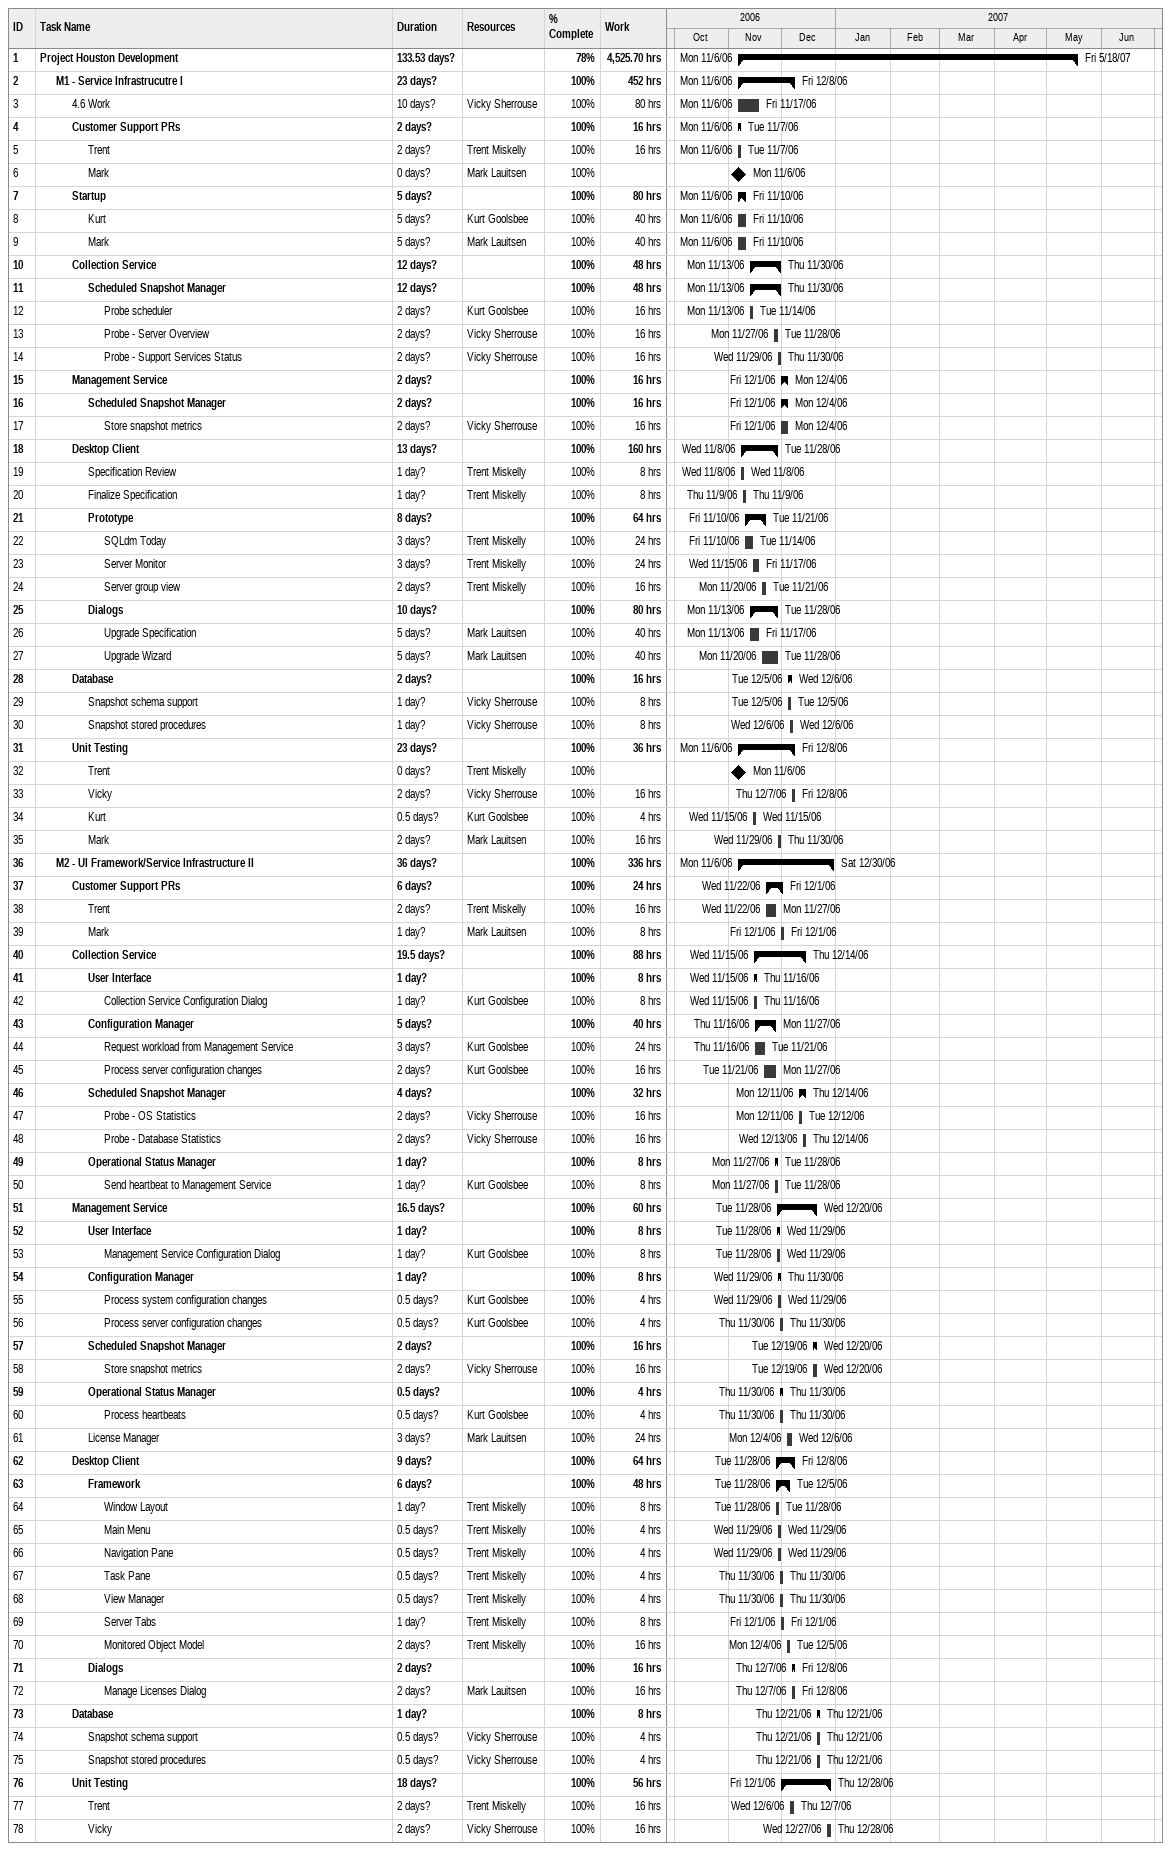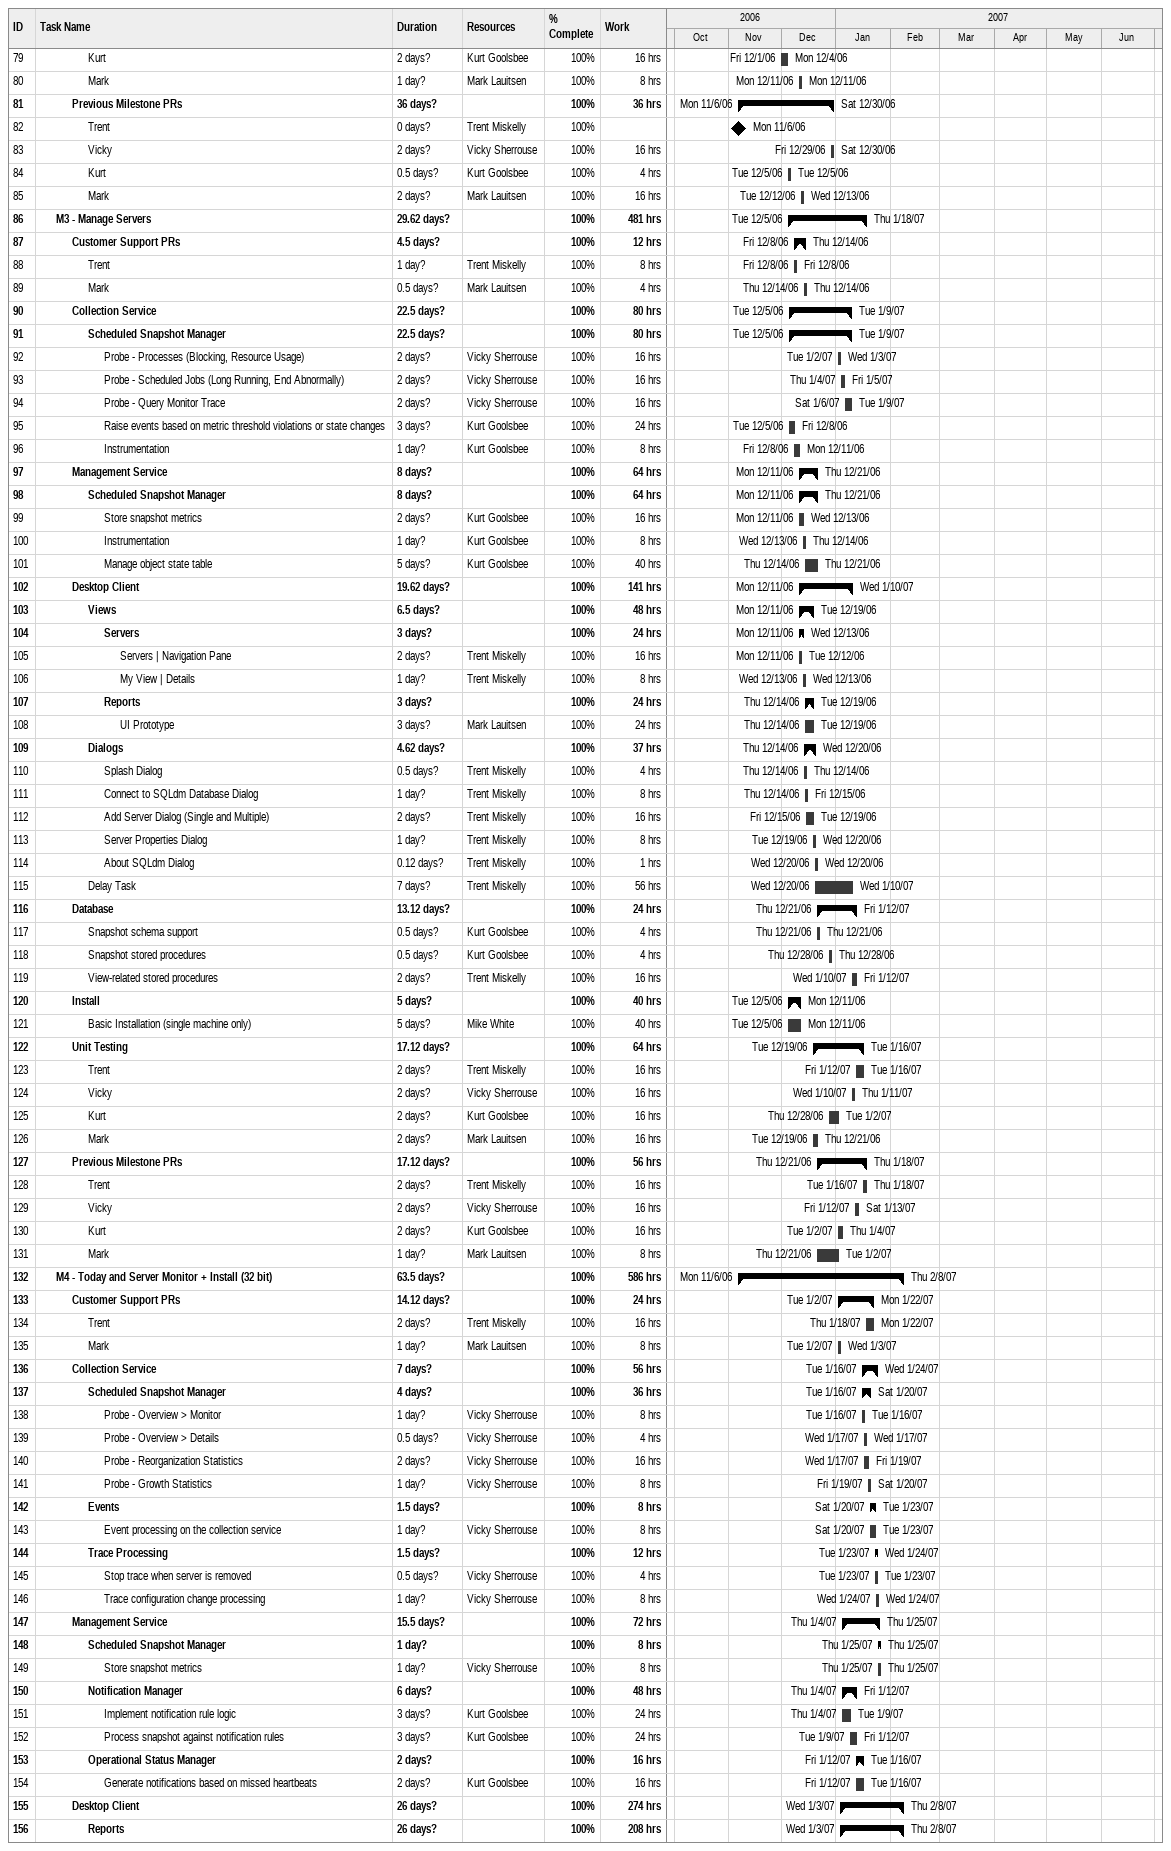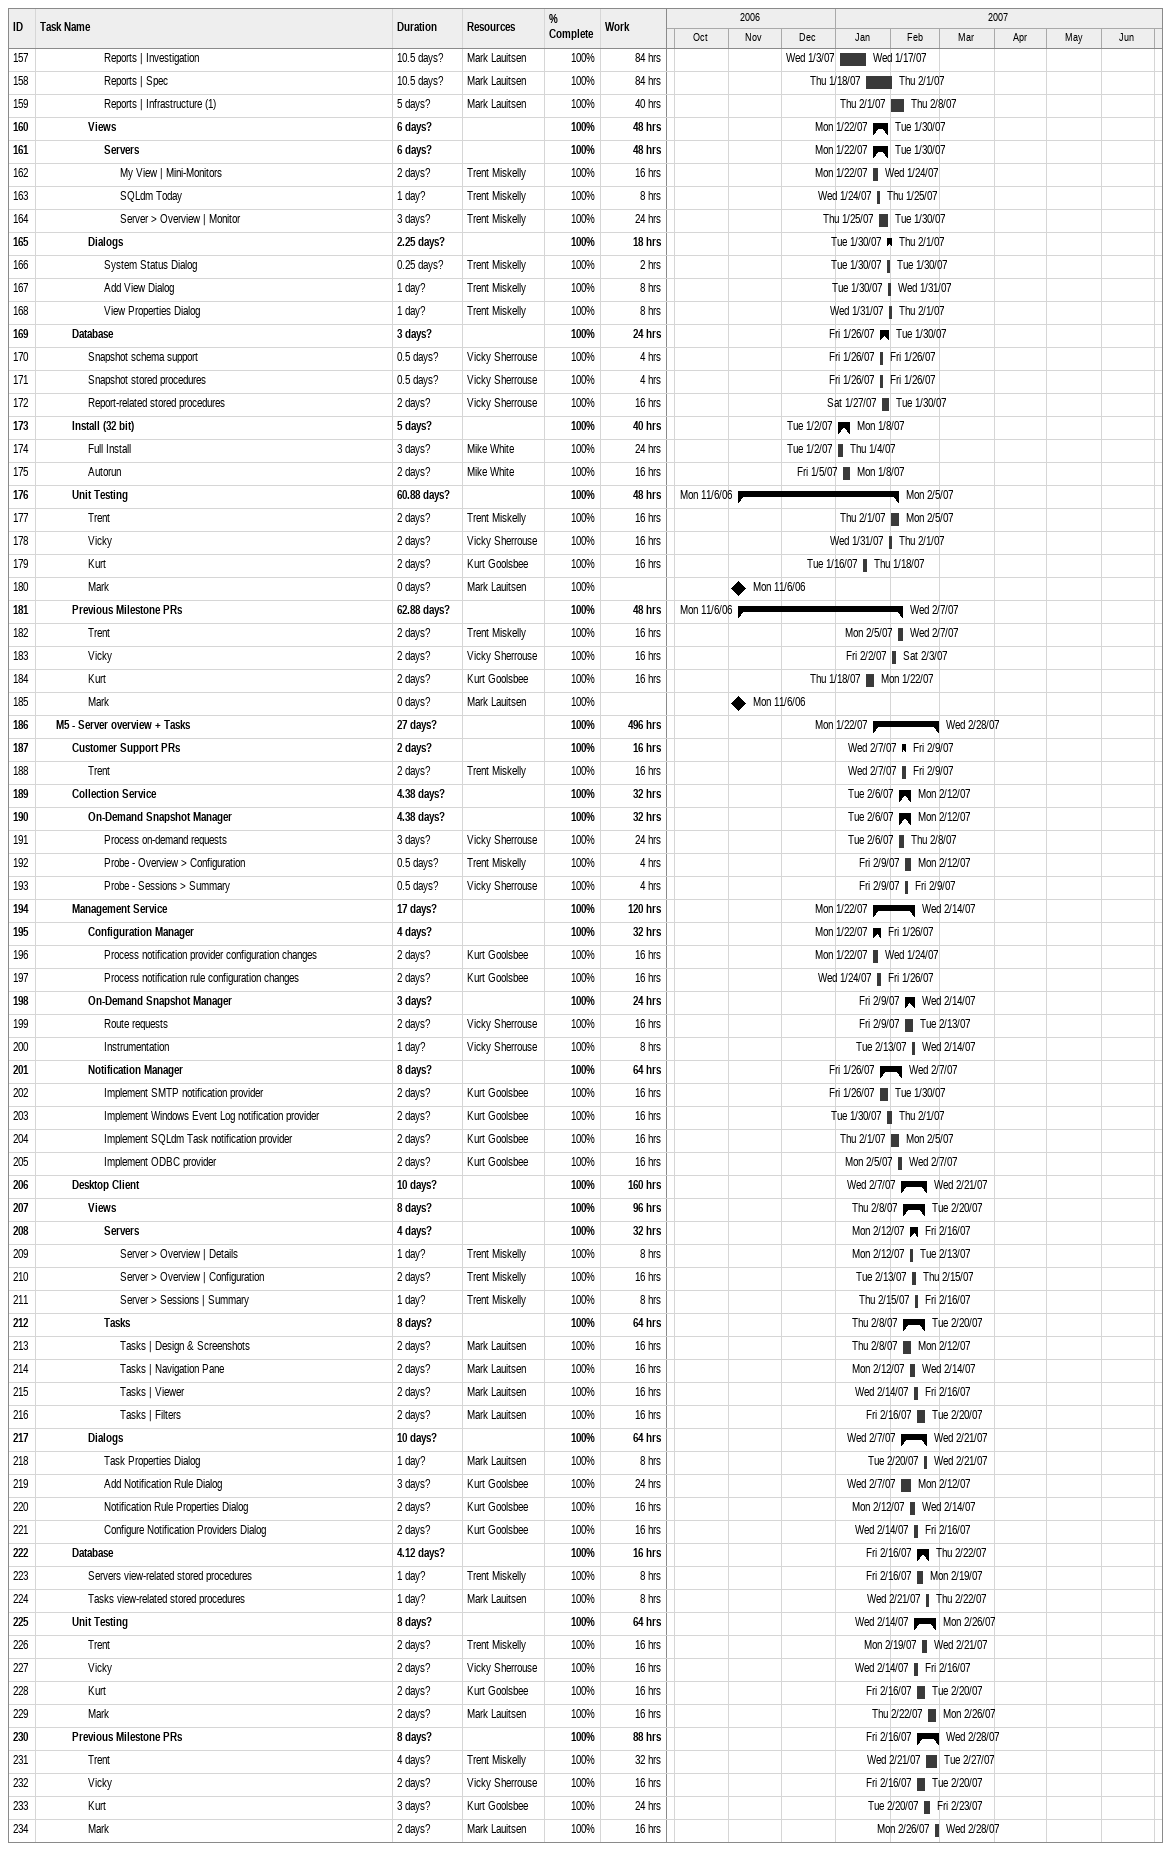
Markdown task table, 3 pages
| ID | Level | Task | Duration | Start | Finish | Resources | % complete | Work (h) |
|---|---|---|---|---|---|---|---|---|
| 1 | 1 | **Project Houston Development** | 133.53d? | 2006-11-06 | 2007-05-18 |  | 78 | 4525.70 |
| 2 | 2 | **M1 - Service Infrastrucutre I** | 23d? | 2006-11-06 | 2006-12-08 |  | 100 | 452 |
| 3 | 3 | 4.6 Work | 10d? | 2006-11-06 | 2006-11-17 | Vicky Sherrouse | 100 | 80 |
| 4 | 3 | **Customer Support PRs** | 2d? | 2006-11-06 | 2006-11-07 |  | 100 | 16 |
| 5 | 4 | Trent | 2d? | 2006-11-06 | 2006-11-07 | Trent Miskelly | 100 | 16 |
| 6 | 4 | Mark | 0d? | 2006-11-06 | 2006-11-06 | Mark Lauitsen | 100 |  |
| 7 | 3 | **Startup** | 5d? | 2006-11-06 | 2006-11-10 |  | 100 | 80 |
| 8 | 4 | Kurt | 5d? | 2006-11-06 | 2006-11-10 | Kurt Goolsbee | 100 | 40 |
| 9 | 4 | Mark | 5d? | 2006-11-06 | 2006-11-10 | Mark Lauitsen | 100 | 40 |
| 10 | 3 | **Collection Service** | 12d? | 2006-11-13 | 2006-11-30 |  | 100 | 48 |
| 11 | 4 | **Scheduled Snapshot Manager** | 12d? | 2006-11-13 | 2006-11-30 |  | 100 | 48 |
| 12 | 5 | Probe scheduler | 2d? | 2006-11-13 | 2006-11-14 | Kurt Goolsbee | 100 | 16 |
| 13 | 5 | Probe - Server Overview | 2d? | 2006-11-27 | 2006-11-28 | Vicky Sherrouse | 100 | 16 |
| 14 | 5 | Probe - Support Services Status | 2d? | 2006-11-29 | 2006-11-30 | Vicky Sherrouse | 100 | 16 |
| 15 | 3 | **Management Service** | 2d? | 2006-12-01 | 2006-12-04 |  | 100 | 16 |
| 16 | 4 | **Scheduled Snapshot Manager** | 2d? | 2006-12-01 | 2006-12-04 |  | 100 | 16 |
| 17 | 5 | Store snapshot metrics | 2d? | 2006-12-01 | 2006-12-04 | Vicky Sherrouse | 100 | 16 |
| 18 | 3 | **Desktop Client** | 13d? | 2006-11-08 | 2006-11-28 |  | 100 | 160 |
| 19 | 4 | Specification Review | 1d? | 2006-11-08 | 2006-11-08 | Trent Miskelly | 100 | 8 |
| 20 | 4 | Finalize Specification | 1d? | 2006-11-09 | 2006-11-09 | Trent Miskelly | 100 | 8 |
| 21 | 4 | **Prototype** | 8d? | 2006-11-10 | 2006-11-21 |  | 100 | 64 |
| 22 | 5 | SQLdm Today | 3d? | 2006-11-10 | 2006-11-14 | Trent Miskelly | 100 | 24 |
| 23 | 5 | Server Monitor | 3d? | 2006-11-15 | 2006-11-17 | Trent Miskelly | 100 | 24 |
| 24 | 5 | Server group view | 2d? | 2006-11-20 | 2006-11-21 | Trent Miskelly | 100 | 16 |
| 25 | 4 | **Dialogs** | 10d? | 2006-11-13 | 2006-11-28 |  | 100 | 80 |
| 26 | 5 | Upgrade Specification | 5d? | 2006-11-13 | 2006-11-17 | Mark Lauitsen | 100 | 40 |
| 27 | 5 | Upgrade Wizard | 5d? | 2006-11-20 | 2006-11-28 | Mark Lauitsen | 100 | 40 |
| 28 | 3 | **Database** | 2d? | 2006-12-05 | 2006-12-06 |  | 100 | 16 |
| 29 | 4 | Snapshot schema support | 1d? | 2006-12-05 | 2006-12-05 | Vicky Sherrouse | 100 | 8 |
| 30 | 4 | Snapshot stored procedures | 1d? | 2006-12-06 | 2006-12-06 | Vicky Sherrouse | 100 | 8 |
| 31 | 3 | **Unit Testing** | 23d? | 2006-11-06 | 2006-12-08 |  | 100 | 36 |
| 32 | 4 | Trent | 0d? | 2006-11-06 | 2006-11-06 | Trent Miskelly | 100 |  |
| 33 | 4 | Vicky | 2d? | 2006-12-07 | 2006-12-08 | Vicky Sherrouse | 100 | 16 |
| 34 | 4 | Kurt | 0.5d? | 2006-11-15 | 2006-11-15 | Kurt Goolsbee | 100 | 4 |
| 35 | 4 | Mark | 2d? | 2006-11-29 | 2006-11-30 | Mark Lauitsen | 100 | 16 |
| 36 | 2 | **M2 - UI Framework/Service Infrastructure II** | 36d? | 2006-11-06 | 2006-12-30 |  | 100 | 336 |
| 37 | 3 | **Customer Support PRs** | 6d? | 2006-11-22 | 2006-12-01 |  | 100 | 24 |
| 38 | 4 | Trent | 2d? | 2006-11-22 | 2006-11-27 | Trent Miskelly | 100 | 16 |
| 39 | 4 | Mark | 1d? | 2006-12-01 | 2006-12-01 | Mark Lauitsen | 100 | 8 |
| 40 | 3 | **Collection Service** | 19.5d? | 2006-11-15 | 2006-12-14 |  | 100 | 88 |
| 41 | 4 | **User Interface** | 1d? | 2006-11-15 | 2006-11-16 |  | 100 | 8 |
| 42 | 5 | Collection Service Configuration Dialog | 1d? | 2006-11-15 | 2006-11-16 | Kurt Goolsbee | 100 | 8 |
| 43 | 4 | **Configuration Manager** | 5d? | 2006-11-16 | 2006-11-27 |  | 100 | 40 |
| 44 | 5 | Request workload from Management Service | 3d? | 2006-11-16 | 2006-11-21 | Kurt Goolsbee | 100 | 24 |
| 45 | 5 | Process server configuration changes | 2d? | 2006-11-21 | 2006-11-27 | Kurt Goolsbee | 100 | 16 |
| 46 | 4 | **Scheduled Snapshot Manager** | 4d? | 2006-12-11 | 2006-12-14 |  | 100 | 32 |
| 47 | 5 | Probe - OS Statistics | 2d? | 2006-12-11 | 2006-12-12 | Vicky Sherrouse | 100 | 16 |
| 48 | 5 | Probe - Database Statistics | 2d? | 2006-12-13 | 2006-12-14 | Vicky Sherrouse | 100 | 16 |
| 49 | 4 | **Operational Status Manager** | 1d? | 2006-11-27 | 2006-11-28 |  | 100 | 8 |
| 50 | 5 | Send heartbeat to Management Service | 1d? | 2006-11-27 | 2006-11-28 | Kurt Goolsbee | 100 | 8 |
| 51 | 3 | **Management Service** | 16.5d? | 2006-11-28 | 2006-12-20 |  | 100 | 60 |
| 52 | 4 | **User Interface** | 1d? | 2006-11-28 | 2006-11-29 |  | 100 | 8 |
| 53 | 5 | Management Service Configuration Dialog | 1d? | 2006-11-28 | 2006-11-29 | Kurt Goolsbee | 100 | 8 |
| 54 | 4 | **Configuration Manager** | 1d? | 2006-11-29 | 2006-11-30 |  | 100 | 8 |
| 55 | 5 | Process system configuration changes | 0.5d? | 2006-11-29 | 2006-11-29 | Kurt Goolsbee | 100 | 4 |
| 56 | 5 | Process server configuration changes | 0.5d? | 2006-11-30 | 2006-11-30 | Kurt Goolsbee | 100 | 4 |
| 57 | 4 | **Scheduled Snapshot Manager** | 2d? | 2006-12-19 | 2006-12-20 |  | 100 | 16 |
| 58 | 5 | Store snapshot metrics | 2d? | 2006-12-19 | 2006-12-20 | Vicky Sherrouse | 100 | 16 |
| 59 | 4 | **Operational Status Manager** | 0.5d? | 2006-11-30 | 2006-11-30 |  | 100 | 4 |
| 60 | 5 | Process heartbeats | 0.5d? | 2006-11-30 | 2006-11-30 | Kurt Goolsbee | 100 | 4 |
| 61 | 4 | License Manager | 3d? | 2006-12-04 | 2006-12-06 | Mark Lauitsen | 100 | 24 |
| 62 | 3 | **Desktop Client** | 9d? | 2006-11-28 | 2006-12-08 |  | 100 | 64 |
| 63 | 4 | **Framework** | 6d? | 2006-11-28 | 2006-12-05 |  | 100 | 48 |
| 64 | 5 | Window Layout | 1d? | 2006-11-28 | 2006-11-28 | Trent Miskelly | 100 | 8 |
| 65 | 5 | Main Menu | 0.5d? | 2006-11-29 | 2006-11-29 | Trent Miskelly | 100 | 4 |
| 66 | 5 | Navigation Pane | 0.5d? | 2006-11-29 | 2006-11-29 | Trent Miskelly | 100 | 4 |
| 67 | 5 | Task Pane | 0.5d? | 2006-11-30 | 2006-11-30 | Trent Miskelly | 100 | 4 |
| 68 | 5 | View Manager | 0.5d? | 2006-11-30 | 2006-11-30 | Trent Miskelly | 100 | 4 |
| 69 | 5 | Server Tabs | 1d? | 2006-12-01 | 2006-12-01 | Trent Miskelly | 100 | 8 |
| 70 | 5 | Monitored Object Model | 2d? | 2006-12-04 | 2006-12-05 | Trent Miskelly | 100 | 16 |
| 71 | 4 | **Dialogs** | 2d? | 2006-12-07 | 2006-12-08 |  | 100 | 16 |
| 72 | 5 | Manage Licenses Dialog | 2d? | 2006-12-07 | 2006-12-08 | Mark Lauitsen | 100 | 16 |
| 73 | 3 | **Database** | 1d? | 2006-12-21 | 2006-12-21 |  | 100 | 8 |
| 74 | 4 | Snapshot schema support | 0.5d? | 2006-12-21 | 2006-12-21 | Vicky Sherrouse | 100 | 4 |
| 75 | 4 | Snapshot stored procedures | 0.5d? | 2006-12-21 | 2006-12-21 | Vicky Sherrouse | 100 | 4 |
| 76 | 3 | **Unit Testing** | 18d? | 2006-12-01 | 2006-12-28 |  | 100 | 56 |
| 77 | 4 | Trent | 2d? | 2006-12-06 | 2006-12-07 | Trent Miskelly | 100 | 16 |
| 78 | 4 | Vicky | 2d? | 2006-12-27 | 2006-12-28 | Vicky Sherrouse | 100 | 16 |
| 79 | 4 | Kurt | 2d? | 2006-12-01 | 2006-12-04 | Kurt Goolsbee | 100 | 16 |
| 80 | 4 | Mark | 1d? | 2006-12-11 | 2006-12-11 | Mark Lauitsen | 100 | 8 |
| 81 | 3 | **Previous Milestone PRs** | 36d? | 2006-11-06 | 2006-12-30 |  | 100 | 36 |
| 82 | 4 | Trent | 0d? | 2006-11-06 | 2006-11-06 | Trent Miskelly | 100 |  |
| 83 | 4 | Vicky | 2d? | 2006-12-29 | 2006-12-30 | Vicky Sherrouse | 100 | 16 |
| 84 | 4 | Kurt | 0.5d? | 2006-12-05 | 2006-12-05 | Kurt Goolsbee | 100 | 4 |
| 85 | 4 | Mark | 2d? | 2006-12-12 | 2006-12-13 | Mark Lauitsen | 100 | 16 |
| 86 | 2 | **M3 - Manage Servers** | 29.62d? | 2006-12-05 | 2007-01-18 |  | 100 | 481 |
| 87 | 3 | **Customer Support PRs** | 4.5d? | 2006-12-08 | 2006-12-14 |  | 100 | 12 |
| 88 | 4 | Trent | 1d? | 2006-12-08 | 2006-12-08 | Trent Miskelly | 100 | 8 |
| 89 | 4 | Mark | 0.5d? | 2006-12-14 | 2006-12-14 | Mark Lauitsen | 100 | 4 |
| 90 | 3 | **Collection Service** | 22.5d? | 2006-12-05 | 2007-01-09 |  | 100 | 80 |
| 91 | 4 | **Scheduled Snapshot Manager** | 22.5d? | 2006-12-05 | 2007-01-09 |  | 100 | 80 |
| 92 | 5 | Probe - Processes (Blocking, Resource Usage) | 2d? | 2007-01-02 | 2007-01-03 | Vicky Sherrouse | 100 | 16 |
| 93 | 5 | Probe - Scheduled Jobs (Long Running, End Abnormally) | 2d? | 2007-01-04 | 2007-01-05 | Vicky Sherrouse | 100 | 16 |
| 94 | 5 | Probe - Query Monitor Trace | 2d? | 2007-01-06 | 2007-01-09 | Vicky Sherrouse | 100 | 16 |
| 95 | 5 | Raise events based on metric threshold violations or state changes | 3d? | 2006-12-05 | 2006-12-08 | Kurt Goolsbee | 100 | 24 |
| 96 | 5 | Instrumentation | 1d? | 2006-12-08 | 2006-12-11 | Kurt Goolsbee | 100 | 8 |
| 97 | 3 | **Management Service** | 8d? | 2006-12-11 | 2006-12-21 |  | 100 | 64 |
| 98 | 4 | **Scheduled Snapshot Manager** | 8d? | 2006-12-11 | 2006-12-21 |  | 100 | 64 |
| 99 | 5 | Store snapshot metrics | 2d? | 2006-12-11 | 2006-12-13 | Kurt Goolsbee | 100 | 16 |
| 100 | 5 | Instrumentation | 1d? | 2006-12-13 | 2006-12-14 | Kurt Goolsbee | 100 | 8 |
| 101 | 5 | Manage object state table | 5d? | 2006-12-14 | 2006-12-21 | Kurt Goolsbee | 100 | 40 |
| 102 | 3 | **Desktop Client** | 19.62d? | 2006-12-11 | 2007-01-10 |  | 100 | 141 |
| 103 | 4 | **Views** | 6.5d? | 2006-12-11 | 2006-12-19 |  | 100 | 48 |
| 104 | 5 | **Servers** | 3d? | 2006-12-11 | 2006-12-13 |  | 100 | 24 |
| 105 | 6 | Servers \| Navigation Pane | 2d? | 2006-12-11 | 2006-12-12 | Trent Miskelly | 100 | 16 |
| 106 | 6 | My View \| Details | 1d? | 2006-12-13 | 2006-12-13 | Trent Miskelly | 100 | 8 |
| 107 | 5 | **Reports** | 3d? | 2006-12-14 | 2006-12-19 |  | 100 | 24 |
| 108 | 6 | UI Prototype | 3d? | 2006-12-14 | 2006-12-19 | Mark Lauitsen | 100 | 24 |
| 109 | 4 | **Dialogs** | 4.62d? | 2006-12-14 | 2006-12-20 |  | 100 | 37 |
| 110 | 5 | Splash Dialog | 0.5d? | 2006-12-14 | 2006-12-14 | Trent Miskelly | 100 | 4 |
| 111 | 5 | Connect to SQLdm Database Dialog | 1d? | 2006-12-14 | 2006-12-15 | Trent Miskelly | 100 | 8 |
| 112 | 5 | Add Server Dialog (Single and Multiple) | 2d? | 2006-12-15 | 2006-12-19 | Trent Miskelly | 100 | 16 |
| 113 | 5 | Server Properties Dialog | 1d? | 2006-12-19 | 2006-12-20 | Trent Miskelly | 100 | 8 |
| 114 | 5 | About SQLdm Dialog | 0.12d? | 2006-12-20 | 2006-12-20 | Trent Miskelly | 100 | 1 |
| 115 | 4 | Delay Task | 7d? | 2006-12-20 | 2007-01-10 | Trent Miskelly | 100 | 56 |
| 116 | 3 | **Database** | 13.12d? | 2006-12-21 | 2007-01-12 |  | 100 | 24 |
| 117 | 4 | Snapshot schema support | 0.5d? | 2006-12-21 | 2006-12-21 | Kurt Goolsbee | 100 | 4 |
| 118 | 4 | Snapshot stored procedures | 0.5d? | 2006-12-28 | 2006-12-28 | Kurt Goolsbee | 100 | 4 |
| 119 | 4 | View-related stored procedures | 2d? | 2007-01-10 | 2007-01-12 | Trent Miskelly | 100 | 16 |
| 120 | 3 | **Install** | 5d? | 2006-12-05 | 2006-12-11 |  | 100 | 40 |
| 121 | 4 | Basic Installation (single machine only) | 5d? | 2006-12-05 | 2006-12-11 | Mike White | 100 | 40 |
| 122 | 3 | **Unit Testing** | 17.12d? | 2006-12-19 | 2007-01-16 |  | 100 | 64 |
| 123 | 4 | Trent | 2d? | 2007-01-12 | 2007-01-16 | Trent Miskelly | 100 | 16 |
| 124 | 4 | Vicky | 2d? | 2007-01-10 | 2007-01-11 | Vicky Sherrouse | 100 | 16 |
| 125 | 4 | Kurt | 2d? | 2006-12-28 | 2007-01-02 | Kurt Goolsbee | 100 | 16 |
| 126 | 4 | Mark | 2d? | 2006-12-19 | 2006-12-21 | Mark Lauitsen | 100 | 16 |
| 127 | 3 | **Previous Milestone PRs** | 17.12d? | 2006-12-21 | 2007-01-18 |  | 100 | 56 |
| 128 | 4 | Trent | 2d? | 2007-01-16 | 2007-01-18 | Trent Miskelly | 100 | 16 |
| 129 | 4 | Vicky | 2d? | 2007-01-12 | 2007-01-13 | Vicky Sherrouse | 100 | 16 |
| 130 | 4 | Kurt | 2d? | 2007-01-02 | 2007-01-04 | Kurt Goolsbee | 100 | 16 |
| 131 | 4 | Mark | 1d? | 2006-12-21 | 2007-01-02 | Mark Lauitsen | 100 | 8 |
| 132 | 2 | **M4 - Today and Server Monitor + Install (32 bit)** | 63.5d? | 2006-11-06 | 2007-02-08 |  | 100 | 586 |
| 133 | 3 | **Customer Support PRs** | 14.12d? | 2007-01-02 | 2007-01-22 |  | 100 | 24 |
| 134 | 4 | Trent | 2d? | 2007-01-18 | 2007-01-22 | Trent Miskelly | 100 | 16 |
| 135 | 4 | Mark | 1d? | 2007-01-02 | 2007-01-03 | Mark Lauitsen | 100 | 8 |
| 136 | 3 | **Collection Service** | 7d? | 2007-01-16 | 2007-01-24 |  | 100 | 56 |
| 137 | 4 | **Scheduled Snapshot Manager** | 4d? | 2007-01-16 | 2007-01-20 |  | 100 | 36 |
| 138 | 5 | Probe - Overview > Monitor | 1d? | 2007-01-16 | 2007-01-16 | Vicky Sherrouse | 100 | 8 |
| 139 | 5 | Probe - Overview > Details | 0.5d? | 2007-01-17 | 2007-01-17 | Vicky Sherrouse | 100 | 4 |
| 140 | 5 | Probe - Reorganization Statistics | 2d? | 2007-01-17 | 2007-01-19 | Vicky Sherrouse | 100 | 16 |
| 141 | 5 | Probe - Growth Statistics | 1d? | 2007-01-19 | 2007-01-20 | Vicky Sherrouse | 100 | 8 |
| 142 | 4 | **Events** | 1.5d? | 2007-01-20 | 2007-01-23 |  | 100 | 8 |
| 143 | 5 | Event processing on the collection service | 1d? | 2007-01-20 | 2007-01-23 | Vicky Sherrouse | 100 | 8 |
| 144 | 4 | **Trace Processing** | 1.5d? | 2007-01-23 | 2007-01-24 |  | 100 | 12 |
| 145 | 5 | Stop trace when server is removed | 0.5d? | 2007-01-23 | 2007-01-23 | Vicky Sherrouse | 100 | 4 |
| 146 | 5 | Trace configuration change processing | 1d? | 2007-01-24 | 2007-01-24 | Vicky Sherrouse | 100 | 8 |
| 147 | 3 | **Management Service** | 15.5d? | 2007-01-04 | 2007-01-25 |  | 100 | 72 |
| 148 | 4 | **Scheduled Snapshot Manager** | 1d? | 2007-01-25 | 2007-01-25 |  | 100 | 8 |
| 149 | 5 | Store snapshot metrics | 1d? | 2007-01-25 | 2007-01-25 | Vicky Sherrouse | 100 | 8 |
| 150 | 4 | **Notification Manager** | 6d? | 2007-01-04 | 2007-01-12 |  | 100 | 48 |
| 151 | 5 | Implement notification rule logic | 3d? | 2007-01-04 | 2007-01-09 | Kurt Goolsbee | 100 | 24 |
| 152 | 5 | Process snapshot against notification rules | 3d? | 2007-01-09 | 2007-01-12 | Kurt Goolsbee | 100 | 24 |
| 153 | 4 | **Operational Status Manager** | 2d? | 2007-01-12 | 2007-01-16 |  | 100 | 16 |
| 154 | 5 | Generate notifications based on missed heartbeats | 2d? | 2007-01-12 | 2007-01-16 | Kurt Goolsbee | 100 | 16 |
| 155 | 3 | **Desktop Client** | 26d? | 2007-01-03 | 2007-02-08 |  | 100 | 274 |
| 156 | 4 | **Reports** | 26d? | 2007-01-03 | 2007-02-08 |  | 100 | 208 |
| 157 | 5 | Reports \| Investigation | 10.5d? | 2007-01-03 | 2007-01-17 | Mark Lauitsen | 100 | 84 |
| 158 | 5 | Reports \| Spec | 10.5d? | 2007-01-18 | 2007-02-01 | Mark Lauitsen | 100 | 84 |
| 159 | 5 | Reports \| Infrastructure (1) | 5d? | 2007-02-01 | 2007-02-08 | Mark Lauitsen | 100 | 40 |
| 160 | 4 | **Views** | 6d? | 2007-01-22 | 2007-01-30 |  | 100 | 48 |
| 161 | 5 | **Servers** | 6d? | 2007-01-22 | 2007-01-30 |  | 100 | 48 |
| 162 | 6 | My View \| Mini-Monitors | 2d? | 2007-01-22 | 2007-01-24 | Trent Miskelly | 100 | 16 |
| 163 | 6 | SQLdm Today | 1d? | 2007-01-24 | 2007-01-25 | Trent Miskelly | 100 | 8 |
| 164 | 6 | Server > Overview \| Monitor | 3d? | 2007-01-25 | 2007-01-30 | Trent Miskelly | 100 | 24 |
| 165 | 4 | **Dialogs** | 2.25d? | 2007-01-30 | 2007-02-01 |  | 100 | 18 |
| 166 | 5 | System Status Dialog | 0.25d? | 2007-01-30 | 2007-01-30 | Trent Miskelly | 100 | 2 |
| 167 | 5 | Add View Dialog | 1d? | 2007-01-30 | 2007-01-31 | Trent Miskelly | 100 | 8 |
| 168 | 5 | View Properties Dialog | 1d? | 2007-01-31 | 2007-02-01 | Trent Miskelly | 100 | 8 |
| 169 | 3 | **Database** | 3d? | 2007-01-26 | 2007-01-30 |  | 100 | 24 |
| 170 | 4 | Snapshot schema support | 0.5d? | 2007-01-26 | 2007-01-26 | Vicky Sherrouse | 100 | 4 |
| 171 | 4 | Snapshot stored procedures | 0.5d? | 2007-01-26 | 2007-01-26 | Vicky Sherrouse | 100 | 4 |
| 172 | 4 | Report-related stored procedures | 2d? | 2007-01-27 | 2007-01-30 | Vicky Sherrouse | 100 | 16 |
| 173 | 3 | **Install (32 bit)** | 5d? | 2007-01-02 | 2007-01-08 |  | 100 | 40 |
| 174 | 4 | Full Install | 3d? | 2007-01-02 | 2007-01-04 | Mike White | 100 | 24 |
| 175 | 4 | Autorun | 2d? | 2007-01-05 | 2007-01-08 | Mike White | 100 | 16 |
| 176 | 3 | **Unit Testing** | 60.88d? | 2006-11-06 | 2007-02-05 |  | 100 | 48 |
| 177 | 4 | Trent | 2d? | 2007-02-01 | 2007-02-05 | Trent Miskelly | 100 | 16 |
| 178 | 4 | Vicky | 2d? | 2007-01-31 | 2007-02-01 | Vicky Sherrouse | 100 | 16 |
| 179 | 4 | Kurt | 2d? | 2007-01-16 | 2007-01-18 | Kurt Goolsbee | 100 | 16 |
| 180 | 4 | Mark | 0d? | 2006-11-06 | 2006-11-06 | Mark Lauitsen | 100 |  |
| 181 | 3 | **Previous Milestone PRs** | 62.88d? | 2006-11-06 | 2007-02-07 |  | 100 | 48 |
| 182 | 4 | Trent | 2d? | 2007-02-05 | 2007-02-07 | Trent Miskelly | 100 | 16 |
| 183 | 4 | Vicky | 2d? | 2007-02-02 | 2007-02-03 | Vicky Sherrouse | 100 | 16 |
| 184 | 4 | Kurt | 2d? | 2007-01-18 | 2007-01-22 | Kurt Goolsbee | 100 | 16 |
| 185 | 4 | Mark | 0d? | 2006-11-06 | 2006-11-06 | Mark Lauitsen | 100 |  |
| 186 | 2 | **M5 - Server overview + Tasks** | 27d? | 2007-01-22 | 2007-02-28 |  | 100 | 496 |
| 187 | 3 | **Customer Support PRs** | 2d? | 2007-02-07 | 2007-02-09 |  | 100 | 16 |
| 188 | 4 | Trent | 2d? | 2007-02-07 | 2007-02-09 | Trent Miskelly | 100 | 16 |
| 189 | 3 | **Collection Service** | 4.38d? | 2007-02-06 | 2007-02-12 |  | 100 | 32 |
| 190 | 4 | **On-Demand Snapshot Manager** | 4.38d? | 2007-02-06 | 2007-02-12 |  | 100 | 32 |
| 191 | 5 | Process on-demand requests | 3d? | 2007-02-06 | 2007-02-08 | Vicky Sherrouse | 100 | 24 |
| 192 | 5 | Probe - Overview > Configuration | 0.5d? | 2007-02-09 | 2007-02-12 | Trent Miskelly | 100 | 4 |
| 193 | 5 | Probe - Sessions > Summary | 0.5d? | 2007-02-09 | 2007-02-09 | Vicky Sherrouse | 100 | 4 |
| 194 | 3 | **Management Service** | 17d? | 2007-01-22 | 2007-02-14 |  | 100 | 120 |
| 195 | 4 | **Configuration Manager** | 4d? | 2007-01-22 | 2007-01-26 |  | 100 | 32 |
| 196 | 5 | Process notification provider configuration changes | 2d? | 2007-01-22 | 2007-01-24 | Kurt Goolsbee | 100 | 16 |
| 197 | 5 | Process notification rule configuration changes | 2d? | 2007-01-24 | 2007-01-26 | Kurt Goolsbee | 100 | 16 |
| 198 | 4 | **On-Demand Snapshot Manager** | 3d? | 2007-02-09 | 2007-02-14 |  | 100 | 24 |
| 199 | 5 | Route requests | 2d? | 2007-02-09 | 2007-02-13 | Vicky Sherrouse | 100 | 16 |
| 200 | 5 | Instrumentation | 1d? | 2007-02-13 | 2007-02-14 | Vicky Sherrouse | 100 | 8 |
| 201 | 4 | **Notification Manager** | 8d? | 2007-01-26 | 2007-02-07 |  | 100 | 64 |
| 202 | 5 | Implement SMTP notification provider | 2d? | 2007-01-26 | 2007-01-30 | Kurt Goolsbee | 100 | 16 |
| 203 | 5 | Implement Windows Event Log notification provider | 2d? | 2007-01-30 | 2007-02-01 | Kurt Goolsbee | 100 | 16 |
| 204 | 5 | Implement SQLdm Task notification provider | 2d? | 2007-02-01 | 2007-02-05 | Kurt Goolsbee | 100 | 16 |
| 205 | 5 | Implement ODBC provider | 2d? | 2007-02-05 | 2007-02-07 | Kurt Goolsbee | 100 | 16 |
| 206 | 3 | **Desktop Client** | 10d? | 2007-02-07 | 2007-02-21 |  | 100 | 160 |
| 207 | 4 | **Views** | 8d? | 2007-02-08 | 2007-02-20 |  | 100 | 96 |
| 208 | 5 | **Servers** | 4d? | 2007-02-12 | 2007-02-16 |  | 100 | 32 |
| 209 | 6 | Server > Overview \| Details | 1d? | 2007-02-12 | 2007-02-13 | Trent Miskelly | 100 | 8 |
| 210 | 6 | Server > Overview \| Configuration | 2d? | 2007-02-13 | 2007-02-15 | Trent Miskelly | 100 | 16 |
| 211 | 6 | Server > Sessions \| Summary | 1d? | 2007-02-15 | 2007-02-16 | Trent Miskelly | 100 | 8 |
| 212 | 5 | **Tasks** | 8d? | 2007-02-08 | 2007-02-20 |  | 100 | 64 |
| 213 | 6 | Tasks \| Design & Screenshots | 2d? | 2007-02-08 | 2007-02-12 | Mark Lauitsen | 100 | 16 |
| 214 | 6 | Tasks \| Navigation Pane | 2d? | 2007-02-12 | 2007-02-14 | Mark Lauitsen | 100 | 16 |
| 215 | 6 | Tasks \| Viewer | 2d? | 2007-02-14 | 2007-02-16 | Mark Lauitsen | 100 | 16 |
| 216 | 6 | Tasks \| Filters | 2d? | 2007-02-16 | 2007-02-20 | Mark Lauitsen | 100 | 16 |
| 217 | 4 | **Dialogs** | 10d? | 2007-02-07 | 2007-02-21 |  | 100 | 64 |
| 218 | 5 | Task Properties Dialog | 1d? | 2007-02-20 | 2007-02-21 | Mark Lauitsen | 100 | 8 |
| 219 | 5 | Add Notification Rule Dialog | 3d? | 2007-02-07 | 2007-02-12 | Kurt Goolsbee | 100 | 24 |
| 220 | 5 | Notification Rule Properties Dialog | 2d? | 2007-02-12 | 2007-02-14 | Kurt Goolsbee | 100 | 16 |
| 221 | 5 | Configure Notification Providers Dialog | 2d? | 2007-02-14 | 2007-02-16 | Kurt Goolsbee | 100 | 16 |
| 222 | 3 | **Database** | 4.12d? | 2007-02-16 | 2007-02-22 |  | 100 | 16 |
| 223 | 4 | Servers view-related stored procedures | 1d? | 2007-02-16 | 2007-02-19 | Trent Miskelly | 100 | 8 |
| 224 | 4 | Tasks view-related stored procedures | 1d? | 2007-02-21 | 2007-02-22 | Mark Lauitsen | 100 | 8 |
| 225 | 3 | **Unit Testing** | 8d? | 2007-02-14 | 2007-02-26 |  | 100 | 64 |
| 226 | 4 | Trent | 2d? | 2007-02-19 | 2007-02-21 | Trent Miskelly | 100 | 16 |
| 227 | 4 | Vicky | 2d? | 2007-02-14 | 2007-02-16 | Vicky Sherrouse | 100 | 16 |
| 228 | 4 | Kurt | 2d? | 2007-02-16 | 2007-02-20 | Kurt Goolsbee | 100 | 16 |
| 229 | 4 | Mark | 2d? | 2007-02-22 | 2007-02-26 | Mark Lauitsen | 100 | 16 |
| 230 | 3 | **Previous Milestone PRs** | 8d? | 2007-02-16 | 2007-02-28 |  | 100 | 88 |
| 231 | 4 | Trent | 4d? | 2007-02-21 | 2007-02-27 | Trent Miskelly | 100 | 32 |
| 232 | 4 | Vicky | 2d? | 2007-02-16 | 2007-02-20 | Vicky Sherrouse | 100 | 16 |
| 233 | 4 | Kurt | 3d? | 2007-02-20 | 2007-02-23 | Kurt Goolsbee | 100 | 24 |
| 234 | 4 | Mark | 2d? | 2007-02-26 | 2007-02-28 | Mark Lauitsen | 100 | 16 |
